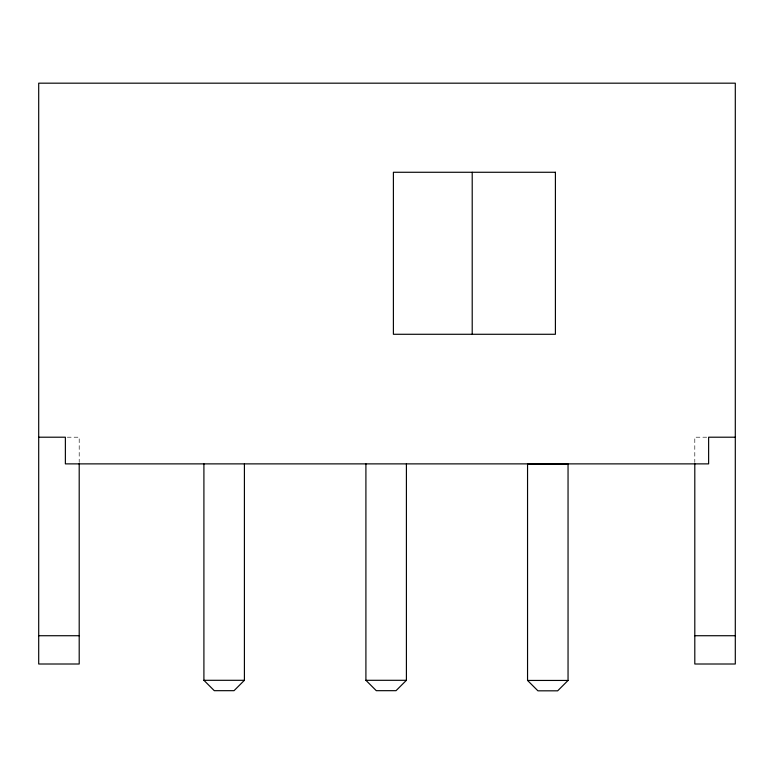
<?xml version="1.0" encoding="UTF-8"?>
<svg xmlns="http://www.w3.org/2000/svg" width="774" height="774" viewBox="0 0 774 774"><rect width="100%" height="100%" fill="white"/><g stroke="black" fill="none" stroke-linecap="round" stroke-linejoin="round"><path stroke-width="0.58" stroke-dasharray="3.87 2.9" d="M67.29 437.204L79.2 437.204L79.2 462.465M706.71 437.204L694.8 437.204L694.8 462.465"/><path stroke-width="1.16" d="M244.41 463.878L244.41 680.298L234.029 690.679L214.282 690.679L203.91 680.298L203.91 463.878M406.408 463.878L406.408 680.298L396.027 690.679L376.29 690.679L365.909 680.298L365.909 463.878M568.048 680.443L557.667 690.824L537.93 690.824L527.549 680.443L527.549 464.023L568.048 464.023L568.048 680.443L527.549 680.443M38.7 437.204L65.374 437.204L65.374 463.878L708.626 463.878L708.626 437.204L735.3 437.204M38.7 635.725L79.2 635.725M694.8 635.725L735.3 635.725M203.91 680.298L244.41 680.298M365.909 680.298L406.408 680.298M694.8 463.655L694.8 664.005L735.3 664.005L735.3 83.176L38.7 83.176L38.7 664.005L79.2 664.005L79.2 463.655M472.208 172.273L472.208 334.281M555.403 172.273L393.395 172.273L393.395 334.281L555.403 334.281L555.403 172.273"/></g></svg>
